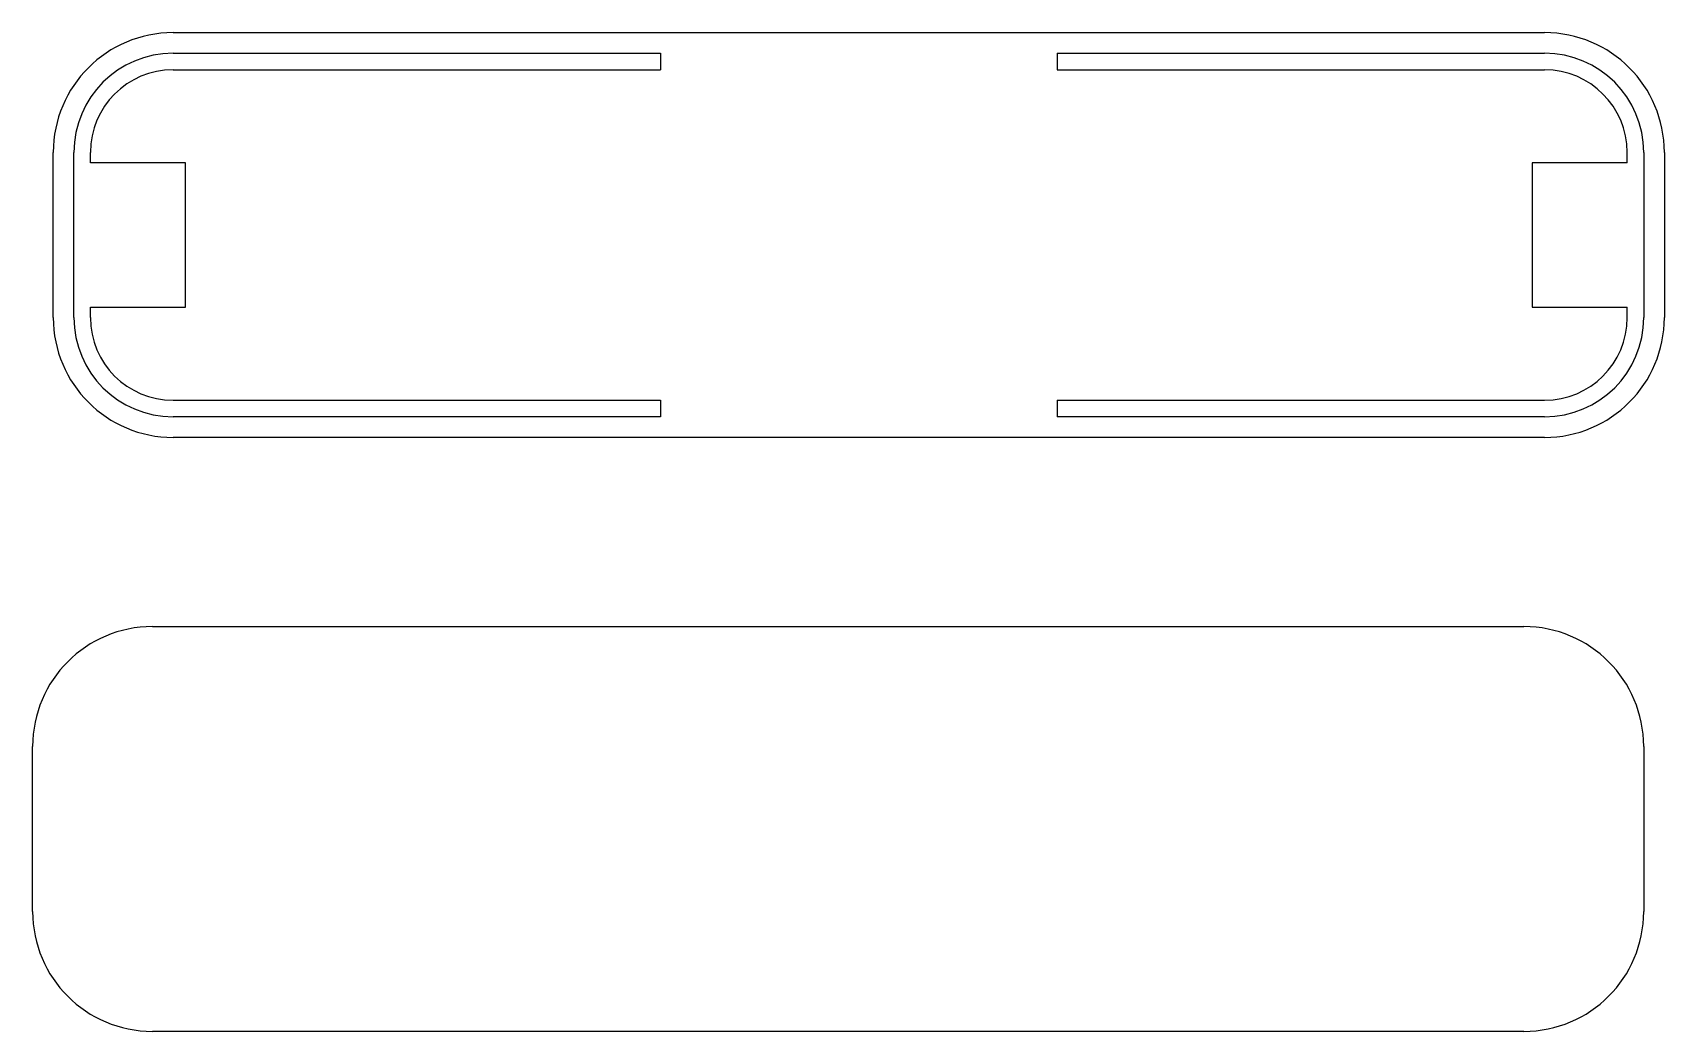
# Model space of a CAD drawing. Header units: millimetres. Extents: x -642 to 1453, y -425 to 464.
# Drawn here: x 566.8 to 961.8, y -8.2 to 233.6 of the extents above; entities that cross this region are included whole.
import ezdxf

# ---------------------------------------------------------------- set-up
doc = ezdxf.new("R2010")
doc.units = ezdxf.units.MM
doc.layers.add('layer 1', color=5, linetype='Continuous', lineweight=25, true_color=0x0000ff)
doc.layers.add('layer 2', color=1, linetype='Continuous', lineweight=25, true_color=0xff0000)

msp = doc.modelspace()

# ---------------------------------------------------------------- linework, layer by layer
at = {"layer": 'layer 1'}
for p, q in [((600.76, 233.58), (932.76, 233.58)), ((571.76, 164.58), (571.76, 204.58)), ((961.76, 204.58), (961.76, 164.58)), ((932.76, 135.58), (600.76, 135.58)), ((595.76, 89.77), (927.76, 89.77)), ((566.76, 20.77), (566.76, 60.77)), ((956.76, 60.77), (956.76, 20.77)), ((927.76, -8.23), (595.76, -8.23))]:
    msp.add_line(p, q, dxfattribs=at)
for centre, start, end in [((600.76, 204.58), 90, 180), ((932.76, 204.58), 0, 90), ((600.76, 164.58), 180, 270), ((932.76, 164.58), 270, 0), ((595.76, 60.77), 90, 180), ((927.76, 60.77), 0, 90), ((595.76, 20.77), 180, 270), ((927.76, 20.77), 270, 0)]:
    msp.add_arc(centre, 29, start, end, dxfattribs=at)
at = {"layer": 'layer 2'}
for p, q in [((600.76, 228.58), (718.76, 228.58)), ((718.76, 228.58), (718.76, 224.58)), ((814.76, 228.58), (932.76, 228.58)), ((814.76, 228.58), (814.76, 224.58)), ((600.76, 224.58), (718.76, 224.58)), ((814.76, 224.58), (932.76, 224.58)), ((576.76, 164.58), (576.76, 204.58)), ((580.76, 202.08), (580.76, 204.58)), ((603.76, 202.08), (580.76, 202.08)), ((603.76, 167.08), (603.76, 202.08)), ((952.76, 202.08), (929.76, 202.08)), ((929.76, 202.08), (929.76, 167.08)), ((952.76, 202.08), (952.76, 204.58)), ((956.76, 204.58), (956.76, 164.58)), ((580.76, 164.58), (580.76, 167.08)), ((580.76, 167.08), (603.76, 167.08)), ((929.76, 167.08), (952.76, 167.08)), ((952.76, 164.58), (952.76, 167.08)), ((600.76, 144.58), (718.76, 144.58)), ((718.76, 144.58), (718.76, 140.58)), ((814.76, 144.58), (932.76, 144.58)), ((814.76, 144.58), (814.76, 140.58)), ((718.76, 140.58), (600.76, 140.58)), ((932.76, 140.58), (814.76, 140.58))]:
    msp.add_line(p, q, dxfattribs=at)
for centre, radius, start, end in [((600.76, 204.58), 24, 90, 180), ((932.76, 204.58), 24, 0, 90), ((600.76, 204.58), 20, 90, 180), ((932.76, 204.58), 20, 0, 90), ((600.76, 164.58), 24, 180, 270), ((600.76, 164.58), 20, 180, 270), ((932.76, 164.58), 20, 270, 0), ((932.76, 164.58), 24, 270, 0)]:
    msp.add_arc(centre, radius, start, end, dxfattribs=at)

doc.saveas('drawing.dxf')
